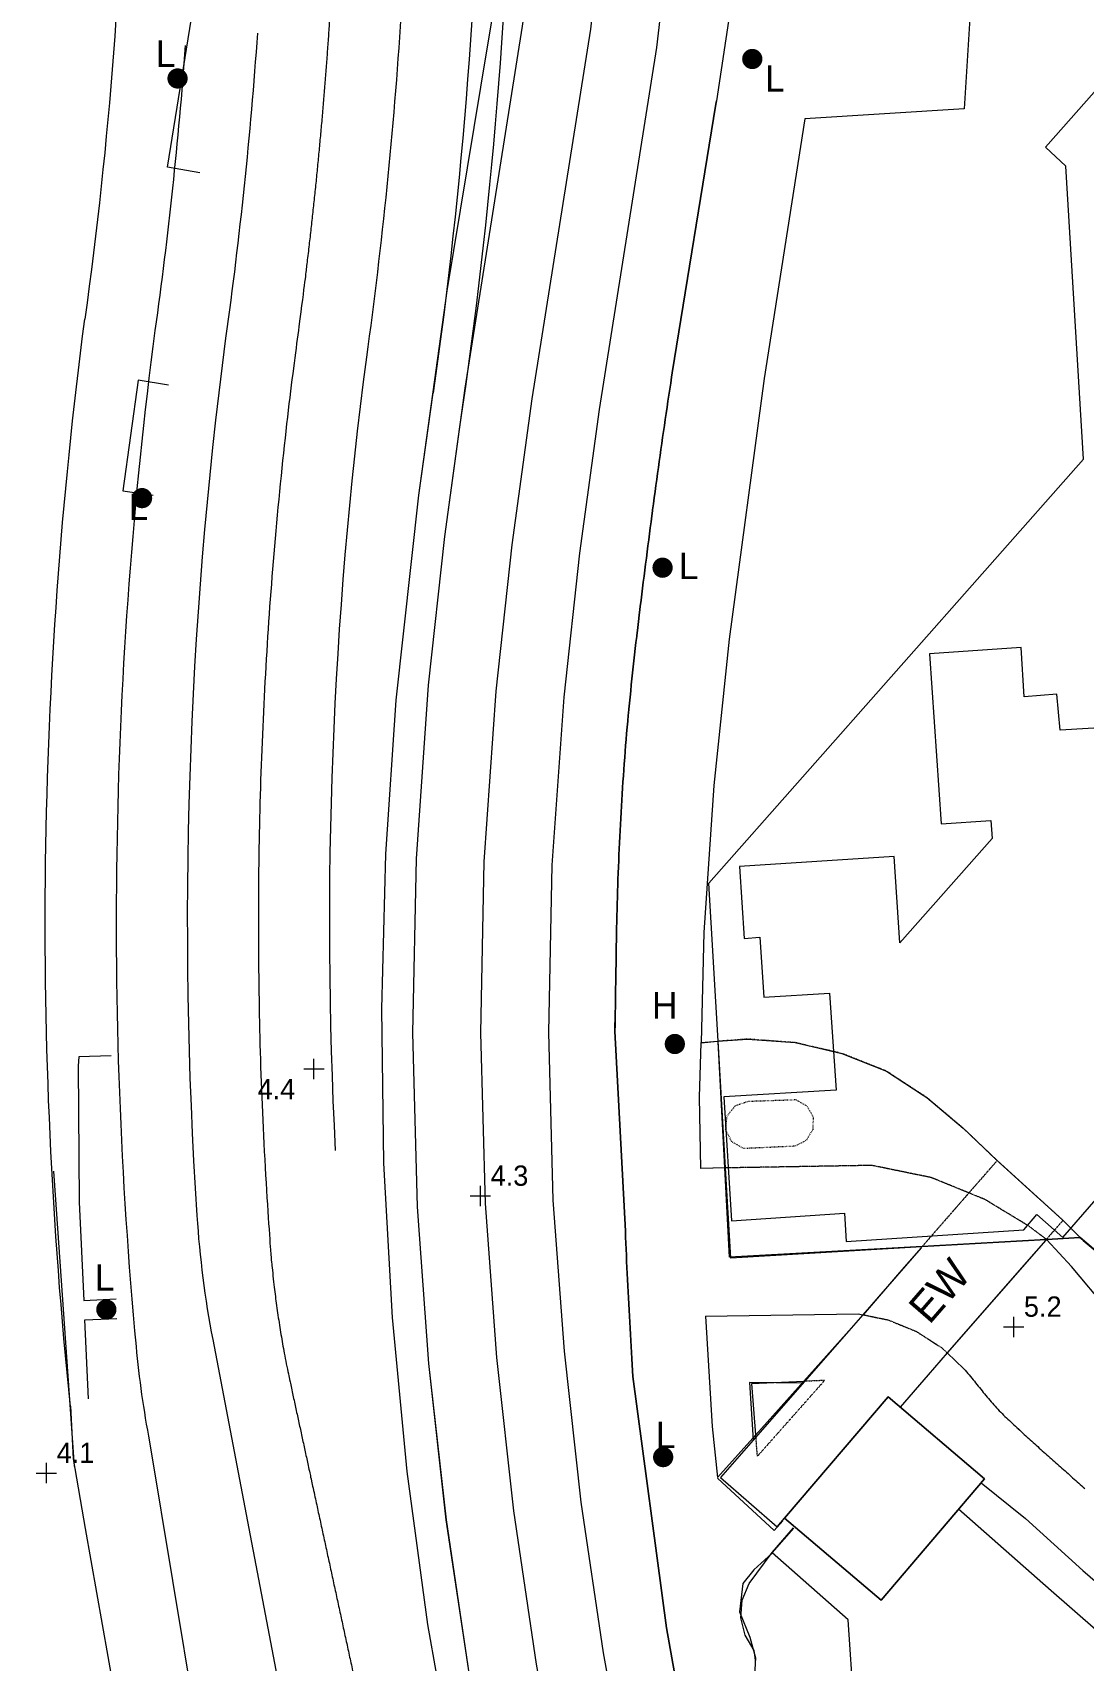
# Model space of a CAD drawing. Header units: millimetres. Extents: x 833924389 to 835767163, y 817400000 to 818811854.
# Drawn here: x 835333798 to 835385583, y 818084582 to 818164845 of the extents above; entities that cross this region are included whole.
import ezdxf
from ezdxf.enums import TextEntityAlignment as Align

# ---------------------------------------------------------------- set-up
doc = ezdxf.new("R2010")
doc.units = ezdxf.units.MM
doc.header["$LTSCALE"] = 10
doc.header["$MEASUREMENT"] = 0
doc.linetypes.add('11NW24D$0$DGN Style 5', pattern=[6.677139, 2.861631, -3.815508])
doc.linetypes.add('11nw24d$1$DGN Style 5', pattern=[1.174922, 0.503538, -0.671384])
doc.layers.add('01_Base_Plan', color=5, linetype='Continuous', lineweight=5)
doc.styles.add('11nw24d$0$Style-WORKING', font='WORKING.shx')
doc.styles.add('11nw24d$1$Style-ENGINEERING', font='ENGINEERING.shx')

# ---------------------------------------------------------------- blocks, each defined once
blk = doc.blocks.new('11nw24d$0$SPOTHT')
at = {"layer": '01_Base_Plan', "linetype": 'Continuous', "lineweight": 13}
for p, q in [((-0.5, 0), (0.5, 0)), ((0, -0.5), (0, 0.5))]:
    blk.add_line(p, q, dxfattribs=at)
blk = doc.blocks.new('11nw24d$0$UTILP')
at = {"layer": '01_Base_Plan', "linetype": 'Continuous', "lineweight": 13}
h = blk.add_hatch(color=256, dxfattribs=at)
edge = h.paths.add_edge_path()
edge.add_arc((0, 0), 0.5, 0, 360)

msp = doc.modelspace()

# ---------------------------------------------------------------- hatches: boundary and pattern name
at = {"layer": '01_Base_Plan', "linetype": 'Continuous'}
h = msp.add_hatch(color=256, dxfattribs=at)
edge = h.paths.add_edge_path()
edge.add_arc((835365448, 818114975), 500, 0, 360)

# ---------------------------------------------------------------- linework, layer by layer
msp.add_line((835367117, 818122911), (835385583, 818143804), dxfattribs=at)
msp.add_line((835367117, 818122911), (835385583, 818143804), dxfattribs=at)
at = {"layer": '01_Base_Plan'}
msp.add_line((835335870, 818094142), (835334852, 818108713), dxfattribs=at)
at = {"layer": '01_Base_Plan', "linetype": 'Continuous', "flags": 128}
for points in [[(835387046, 818215452), (835383137, 818215220), (835381010, 818181880), (835379712, 818161082), (835371860, 818160589), (835369850, 818147780), (835368120, 818134940), (835367370, 818127720), (835366880, 818120480), (835366739, 818115045), (835366739, 818115040)], [(835383137, 818215220), (835381010, 818181880), (835379712, 818161082), (835371860, 818160589), (835369850, 818147780), (835368120, 818134940), (835367370, 818127720), (835366880, 818120480), (835366739, 818115045), (835366739, 818115040), (835367557, 818115107)], [(835354610, 818078855), (835353279, 818086356), (835352252, 818093905), (835351530, 818101489), (835351115, 818109096), (835351008, 818116713), (835351208, 818124329), (835351716, 818131930), (835352839, 818142037), (835354229, 818152111), (835355886, 818162144), (835357499, 818171866), (835358739, 818181642), (835359605, 818191459), (835360094, 818201301), (835359857, 818213830)], [(835361373, 818212311), (835361564, 818204671), (835361421, 818197030), (835360995, 818188685), (835360155, 818180372), (835357919, 818165162), (835355096, 818147306), (835354095, 818140000), (835353298, 818132670), (835352697, 818124106), (835352514, 818115522), (835352750, 818106940), (835353317, 818099216), (835354172, 818091518), (835355312, 818083857)], [(835385583, 818143804), (835384710, 818158255), (835383709, 818159190), (835408187, 818186889), (835417158, 818178972), (835417347, 818178805), (835437342, 818201252), (835453688, 818202250)], [(835385583, 818143804), (835384710, 818158255), (835383709, 818159190), (835408187, 818186889), (835417158, 818178972), (835417347, 818178805)], [(835342037, 818157929), (835340449, 818158203), (835342560, 818171385), (835342964, 818173912), (835343485, 818177056), (835345059, 818176784)], [(835368698, 818169465), (835367499, 818161478), (835367474, 818161308), (835365321, 818148064), (835365289, 818147850), (835365244, 818147553), (835365199, 818147257), (835365154, 818146960), (835365110, 818146663), (835365065, 818146367), (835365021, 818146070), (835364977, 818145773), (835364933, 818145476), (835364890, 818145179), (835364847, 818144883), (835364804, 818144586), (835364761, 818144289), (835364719, 818143992), (835364677, 818143695), (835364635, 818143398), (835364594, 818143100), (835364553, 818142803), (835364513, 818142506), (835364473, 818142209), (835364433, 818141911), (835364394, 818141614), (835364355, 818141316), (835364348, 818141266), (835364315, 818141019), (835364276, 818140722), (835364237, 818140424), (835364199, 818140126), (835364160, 818139829), (835364121, 818139532), (835364083, 818139234), (835364044, 818138936), (835364006, 818138639), (835363968, 818138341), (835363931, 818138043), (835363893, 818137746), (835363856, 818137448), (835363819, 818137150), (835363782, 818136852), (835363746, 818136554), (835363709, 818136257), (835363694, 818136129), (835363674, 818135959), (835363638, 818135661), (835363603, 818135363), (835363574, 818135118), (835363568, 818135065), (835363534, 818134767), (835363500, 818134469), (835363466, 818134171), (835363433, 818133872), (835363400, 818133574), (835363368, 818133276), (835363336, 818132978), (835363304, 818132679), (835363274, 818132381), (835363243, 818132083), (835363213, 818131784), (835363184, 818131486), (835363164, 818131281), (835363155, 818131187), (835363128, 818130889), (835363101, 818130590), (835363074, 818130291), (835363049, 818129992), (835363025, 818129693), (835363001, 818129394), (835362978, 818129095), (835362956, 818128796), (835362934, 818128496), (835362913, 818128197), (835362893, 818127898), (835362873, 818127598), (835362854, 818127299), (835362836, 818126999), (835362818, 818126700), (835362801, 818126400), (835362784, 818126100), (835362768, 818125801), (835362753, 818125501), (835362738, 818125201), (835362723, 818124902), (835362709, 818124602), (835362695, 818124302), (835362681, 818124003), (835362668, 818123703), (835362656, 818123403), (835362645, 818123104), (835362635, 818122804), (835362625, 818122504), (835362616, 818122204), (835362608, 818121904), (835362600, 818121604), (835362593, 818121305), (835362586, 818121005), (835362580, 818120705), (835362574, 818120405), (835362568, 818120105), (835362563, 818119805), (835362558, 818119505), (835362554, 818119205), (835362549, 818118905), (835362544, 818118605), (835362540, 818118305), (835362535, 818118005), (835362531, 818117705), (835362526, 818117405), (835362521, 818117105), (835362516, 818116805), (835362511, 818116505), (835362505, 818116205), (835362500, 818115905), (835362493, 818115600), (835363015, 818105753), (835363025, 818105454), (835363036, 818105154), (835363047, 818104855), (835363060, 818104556), (835363073, 818104256), (835363087, 818103957), (835363101, 818103657), (835363116, 818103358), (835363132, 818103058), (835363148, 818102758), (835363164, 818102459), (835363181, 818102159), (835363198, 818101859), (835363215, 818101559), (835363232, 818101259), (835363249, 818100960), (835363266, 818100660), (835363284, 818100360), (835363301, 818100060), (835363317, 818099760), (835363334, 818099461), (835363350, 818099161), (835363380, 818098586), (835365043, 818086192), (835366142, 818079992)], [(835443696, 818168612), (835427570, 818167674), (835426284, 818168785), (835395721, 818134266), (835397438, 818132757), (835398345, 818117446), (835388882, 818106741), (835386740, 818104318), (835385425, 818105434), (835383760, 818105340), (835383754, 818105340), (835377640, 818104995), (835368145, 818104459), (835367911, 818108865), (835367581, 818115080), (835367579, 818115108), (835367117, 818122911)], [(835340497, 818147456), (835339005, 818147705), (835338253, 818142254), (835339747, 818142030)], [(835395721, 818134266), (835397438, 818132757), (835398345, 818117446), (835386719, 818104295), (835385570, 818105283), (835385412, 818105419), (835383780, 818105324), (835383739, 818105322), (835377616, 818104967), (835368211, 818104421), (835367948, 818108866), (835367579, 818115108), (835367117, 818122911), (835385583, 818143804)], [(835389131, 818130731), (835384430, 818130452), (835384279, 818132216), (835382670, 818132099), (835382518, 818134524), (835378005, 818134216), (835378565, 818125836), (835381015, 818125995), (835381089, 818125106), (835376534, 818119959), (835376250, 818124221), (835368636, 818123723), (835368865, 818120183), (835369642, 818120246), (835369827, 818117277), (835373062, 818117481), (835373397, 818112704), (835367855, 818112370), (835368235, 818106251), (835373811, 818106631), (835373896, 818105234), (835382649, 818105814), (835383293, 818106570), (835384565, 818105442), (835387418, 818108701)], [(835367557, 818115107), (835369031, 818115219), (835371383, 818115042), (835373680, 818114512), (835375872, 818113642), (835377689, 818112455), (835377870, 818112337), (835379662, 818110828), (835381328, 818109224), (835384576, 818106282), (835385570, 818105283)], [(835367967, 818108866), (835367948, 818108866), (835366726, 818108845), (835366670, 818112360), (835366739, 818115040)], [(835366726, 818108845), (835366670, 818112360), (835366739, 818115040)], [(835366739, 818115040), (835366739, 818115045), (835367557, 818115107)], [(835366739, 818115040), (835366739, 818115045), (835367557, 818115107)], [(835337667, 818114384), (835336070, 818114345), (835336050, 818113892), (835336088, 818107172), (835336321, 818102329), (835337910, 818102406)], [(835367967, 818108866), (835367948, 818108866), (835367911, 818108865), (835366726, 818108845)], [(835377586, 818104932), (835374706, 818101629), (835367702, 818093597)], [(835377605, 818104954), (835377586, 818104932), (835376515, 818103704)], [(835383728, 818105309), (835382308, 818103681), (835378873, 818099741), (835377934, 818098665), (835376549, 818097076)], [(835377605, 818104954), (835377586, 818104932)], [(835383728, 818105309), (835378873, 818099741), (835377934, 818098665)], [(835386787, 818101864), (835384990, 818104004), (835383780, 818105324), (835383779, 818105326)], [(835386787, 818101864), (835384990, 818104004), (835383781, 818105324), (835383779, 818105326)], [(835385570, 818105283), (835386742, 818104321), (835397672, 818094421), (835399555, 818094544)], [(835376522, 818103704), (835374723, 818101626), (835371802, 818098357), (835369438, 818095711), (835367552, 818093599)], [(835366962, 818101548), (835374483, 818101675), (835374706, 818101629), (835374723, 818101626)], [(835366962, 818101548), (835374483, 818101675), (835374706, 818101629), (835374723, 818101626)], [(835366962, 818101548), (835367290, 818096120), (835367552, 818093599)], [(835366962, 818101548), (835367290, 818096120), (835367552, 818093599)], [(835336554, 818097475), (835336367, 818101370), (835337954, 818101447)], [(835378843, 818099769), (835378873, 818099741), (835379697, 818098962), (835379762, 818098886), (835379827, 818098810), (835379891, 818098733), (835379955, 818098656), (835380019, 818098578), (835380082, 818098501), (835380145, 818098423), (835380208, 818098345), (835380271, 818098267), (835380334, 818098189), (835380397, 818098110), (835380460, 818098032), (835380522, 818097954), (835380585, 818097876), (835380649, 818097798), (835380712, 818097721), (835380776, 818097643), (835380839, 818097566), (835380904, 818097489), (835380968, 818097413), (835381033, 818097337), (835381099, 818097262), (835381165, 818097187), (835381232, 818097112), (835381299, 818097038), (835381367, 818096965), (835381435, 818096893), (835381505, 818096821), (835381575, 818096750), (835381646, 818096680), (835381718, 818096611), (835381790, 818096542), (835381863, 818096474), (835381936, 818096406), (835382009, 818096338), (835382082, 818096270), (835382156, 818096202), (835382229, 818096134), (835382302, 818096066), (835382375, 818095998), (835382449, 818095930), (835382522, 818095863), (835382596, 818095795), (835382670, 818095728), (835382743, 818095660), (835382817, 818095593), (835382891, 818095525), (835382965, 818095458), (835383038, 818095391), (835383112, 818095324), (835383186, 818095256), (835383260, 818095189), (835383335, 818095122), (835383409, 818095055), (835383483, 818094988), (835383557, 818094922), (835383632, 818094855), (835383706, 818094788), (835383780, 818094721), (835383855, 818094654), (835383929, 818094588), (835384004, 818094521), (835384078, 818094455), (835384153, 818094388), (835384228, 818094322), (835384302, 818094255), (835384377, 818094189), (835384452, 818094122), (835384527, 818094056), (835384601, 818093990), (835384676, 818093923), (835384751, 818093857), (835384826, 818093791), (835384901, 818093725), (835384976, 818093659), (835385051, 818093592), (835385126, 818093526), (835385201, 818093460), (835385277, 818093394), (835385352, 818093328), (835385427, 818093262), (835385502, 818093196), (835385577, 818093130), (835385653, 818093065)], [(835378843, 818099769), (835378873, 818099741), (835379697, 818098962), (835379762, 818098886), (835379827, 818098810), (835379891, 818098733), (835379955, 818098656), (835380019, 818098578), (835380082, 818098501), (835380145, 818098423), (835380208, 818098345), (835380271, 818098267), (835380334, 818098189), (835380397, 818098111), (835380460, 818098032), (835380522, 818097954), (835380585, 818097876), (835380649, 818097798), (835380712, 818097721), (835380776, 818097643), (835380840, 818097566), (835380904, 818097489), (835380968, 818097413), (835381033, 818097337), (835381099, 818097262), (835381165, 818097187), (835381232, 818097112), (835381299, 818097038), (835381367, 818096965), (835381435, 818096893), (835381505, 818096821), (835381575, 818096750), (835381646, 818096680), (835381718, 818096611), (835381790, 818096542), (835381863, 818096474), (835381936, 818096406), (835382009, 818096338), (835382082, 818096270), (835382156, 818096202), (835382229, 818096134), (835382302, 818096066), (835382376, 818095998), (835382449, 818095930), (835382522, 818095863), (835382596, 818095795), (835382670, 818095728), (835382743, 818095660), (835382817, 818095593), (835382891, 818095525), (835382965, 818095458), (835383039, 818095391), (835383112, 818095324), (835383186, 818095257), (835383261, 818095189), (835383335, 818095122), (835383409, 818095055), (835383483, 818094988), (835383557, 818094921), (835383632, 818094855), (835383706, 818094788), (835383780, 818094721), (835383855, 818094654), (835383929, 818094588), (835384004, 818094521), (835384078, 818094455), (835384153, 818094388), (835384228, 818094322), (835384302, 818094255), (835384377, 818094189), (835384452, 818094122), (835384527, 818094056), (835384602, 818093990), (835384676, 818093923), (835384751, 818093857), (835384826, 818093791), (835384901, 818093725), (835384976, 818093659), (835385051, 818093592), (835385126, 818093526), (835385202, 818093460), (835385277, 818093394), (835385352, 818093328), (835385427, 818093262), (835385502, 818093196), (835385577, 818093130), (835385653, 818093065)], [(835369438, 818095711), (835369250, 818098240), (835371802, 818098357)], [(835377934, 818098665), (835376549, 818097076)], [(835371712, 818098246), (835369121, 818098281), (835369310, 818095444)], [(835370857, 818091600), (835375954, 818097583), (835380712, 818093530), (835375615, 818087547), (835370857, 818091600)], [(835370857, 818091600), (835375615, 818087547), (835380712, 818093530), (835375954, 818097583), (835370857, 818091600)], [(835367553, 818093561), (835370339, 818090992), (835370774, 818091471)], [(835367702, 818093597), (835370485, 818091170)], [(835380548, 818093344), (835382730, 818091583), (835385547, 818089011), (835387358, 818087452), (835386579, 818086544), (835386191, 818086092), (835383998, 818088006), (835379430, 818092040)], [(835369430, 818084577), (835369422, 818084626), (835369413, 818084675), (835369403, 818084724), (835369360, 818085065), (835368910, 818085828), (835368700, 818086683), (835368769, 818087561), (835369110, 818088373), (835370249, 818089903), (835371300, 818091127)], [(835370485, 818091170), (835370857, 818091600)], [(835384406, 818082889), (835374273, 818082446), (835373994, 818086583), (835370241, 818089894), (835371314, 818091101)], [(835370250, 818089878), (835369340, 818089048), (835368801, 818088372), (835368633, 818086971), (835369148, 818085734), (835369429, 818084706), (835369368, 818083845), (835369460, 818083132), (835369901, 818082062), (835370104, 818081262), (835370219, 818080475)]]:
    msp.add_lwpolyline(points, dxfattribs=at)
at = {"layer": '01_Base_Plan', "flags": 128}
for points in [[(835365430, 818210942, -0.071556), (835365684, 818173868), (835364537, 818164116), (835361714, 818146260), (835360746, 818139184), (835359973, 818132073), (835359392, 818123800), (835359216, 818115543), (835359443, 818107278), (835359990, 818099831), (835360816, 818092381), (835361923, 818084951), (835367454, 818054602), (835370624, 818037195), (835373045, 818024582), (835375285, 818012886), (835377674, 818000131)], [(835359873, 818209532, -0.009166), (835360365, 818205051), (835360365, 818205051, -0.064664), (835362472, 818179594), (835362472, 818179594, -0.018788), (835361286, 818165006), (835361286, 818165006), (835358405, 818146783), (835357420, 818139592), (835356635, 818132372), (835356044, 818123953), (835355865, 818115532), (835356097, 818107109), (835356653, 818099523), (835357494, 818091950), (835358617, 818084404), (835364159, 818054002), (835367353, 818036602), (835369778, 818023949), (835372009, 818012264), (835373628, 818003380)], [(835351949, 818165673, -0.018558), (835350248, 818148832), (835350248, 818148832, 0.045792), (835348717, 818109730)], [(835341324, 818164207, -0.016248), (835339830, 818150148), (835339830, 818150148, 0.056048), (835338897, 818100054), (835338897, 818100054, 0.023737), (835339562, 818095356), (835349760, 818033821)], [(835344877, 818164821, -0.017117), (835343311, 818149769), (835343311, 818149769, 0.049054), (835341894, 818106516), (835341894, 818106516, 0.030853), (835342675, 818100401), (835342675, 818100401), (835346645, 818079608)]]:
    msp.add_lwpolyline(points, format="xyb", dxfattribs=at)
for points in [[(835371446, 818198313), (835371364, 818196963), (835371164, 818194589), (835370997, 818190958), (835370766, 818187331), (835370471, 818183709), (835370114, 818180092), (835369694, 818176482), (835368698, 818169465), (835367499, 818161478)], [(835368698, 818169465), (835367499, 818161478)], [(835366142, 818079991), (835365043, 818086192), (835363380, 818098586), (835363350, 818099161), (835363334, 818099461), (835363317, 818099760), (835363300, 818100060), (835363283, 818100360), (835363266, 818100660), (835363249, 818100960), (835363232, 818101259), (835363215, 818101559), (835363198, 818101859), (835363181, 818102159), (835363164, 818102459), (835363148, 818102758), (835363132, 818103058), (835363116, 818103358), (835363101, 818103657), (835363087, 818103957), (835363073, 818104256), (835363060, 818104556), (835363047, 818104855), (835363036, 818105154), (835363025, 818105453), (835363015, 818105753), (835362493, 818115600), (835362499, 818115905), (835362505, 818116205), (835362511, 818116505), (835362516, 818116805), (835362521, 818117105), (835362526, 818117405), (835362531, 818117705), (835362535, 818118005), (835362540, 818118305), (835362544, 818118605), (835362549, 818118905), (835362553, 818119205), (835362558, 818119505), (835362563, 818119805), (835362568, 818120105), (835362574, 818120405), (835362580, 818120705), (835362586, 818121005), (835362593, 818121305), (835362600, 818121604), (835362608, 818121904), (835362616, 818122204), (835362625, 818122504), (835362635, 818122804), (835362645, 818123104), (835362656, 818123403), (835362668, 818123703), (835362681, 818124003), (835362695, 818124302), (835362709, 818124602), (835362723, 818124902), (835362737, 818125201), (835362753, 818125501), (835362768, 818125801), (835362784, 818126100), (835362801, 818126400), (835362818, 818126700), (835362836, 818126999), (835362854, 818127299), (835362873, 818127598), (835362893, 818127898), (835362913, 818128197), (835362934, 818128496), (835362956, 818128796), (835362978, 818129095), (835363001, 818129394), (835363025, 818129693), (835363049, 818129992), (835363074, 818130291), (835363101, 818130590), (835363127, 818130889), (835363155, 818131187), (835363164, 818131281), (835363184, 818131486), (835363213, 818131784), (835363243, 818132083), (835363273, 818132381), (835363304, 818132679), (835363336, 818132978), (835363368, 818133276), (835363400, 818133574), (835363433, 818133872), (835363466, 818134171), (835363500, 818134469), (835363534, 818134767), (835363568, 818135065), (835363574, 818135118), (835363603, 818135363), (835363638, 818135661), (835363674, 818135959), (835363694, 818136128), (835363709, 818136257), (835363746, 818136554), (835363782, 818136852), (835363819, 818137150), (835363856, 818137448), (835363893, 818137746), (835363931, 818138043), (835363968, 818138341), (835364006, 818138639), (835364044, 818138936), (835364083, 818139234), (835364121, 818139531), (835364160, 818139829), (835364198, 818140127), (835364237, 818140424), (835364276, 818140722), (835364315, 818141019), (835364348, 818141266), (835364355, 818141316), (835364394, 818141614), (835364433, 818141911), (835364473, 818142209), (835364513, 818142506), (835364553, 818142803), (835364594, 818143100), (835364635, 818143397), (835364677, 818143695), (835364719, 818143992), (835364761, 818144289), (835364804, 818144586), (835364847, 818144882), (835364890, 818145179), (835364933, 818145476), (835364977, 818145773), (835365021, 818146070), (835365065, 818146367), (835365110, 818146663), (835365154, 818146960), (835365199, 818147257), (835365244, 818147553), (835365289, 818147850), (835365321, 818148063), (835367474, 818161308), (835367499, 818161478)], [(835366142, 818079991), (835365043, 818086192), (835363380, 818098586), (835363350, 818099161), (835363334, 818099461), (835363317, 818099760), (835363300, 818100060), (835363283, 818100360), (835363266, 818100660), (835363249, 818100960), (835363232, 818101259), (835363215, 818101559), (835363198, 818101859), (835363181, 818102159), (835363164, 818102459), (835363148, 818102758), (835363132, 818103058), (835363116, 818103358), (835363101, 818103657), (835363087, 818103957), (835363073, 818104256), (835363060, 818104556), (835363047, 818104855), (835363036, 818105154), (835363025, 818105453), (835363015, 818105753), (835362493, 818115600), (835362499, 818115905), (835362505, 818116205), (835362511, 818116505), (835362516, 818116805), (835362521, 818117105), (835362526, 818117405), (835362531, 818117705), (835362535, 818118005), (835362540, 818118305), (835362544, 818118605), (835362549, 818118905), (835362553, 818119205), (835362558, 818119505), (835362563, 818119805), (835362568, 818120105), (835362574, 818120405), (835362580, 818120705), (835362586, 818121005), (835362593, 818121305), (835362600, 818121604), (835362608, 818121904), (835362616, 818122204), (835362625, 818122504), (835362635, 818122804), (835362645, 818123104), (835362656, 818123403), (835362668, 818123703), (835362681, 818124003), (835362695, 818124302), (835362709, 818124602), (835362723, 818124902), (835362737, 818125201), (835362753, 818125501), (835362768, 818125801), (835362784, 818126100), (835362801, 818126400), (835362818, 818126700), (835362836, 818126999), (835362854, 818127299), (835362873, 818127598), (835362893, 818127898), (835362913, 818128197), (835362934, 818128496), (835362956, 818128796), (835362978, 818129095), (835363001, 818129394), (835363025, 818129693), (835363049, 818129992), (835363074, 818130291), (835363101, 818130590), (835363127, 818130889), (835363155, 818131187), (835363164, 818131281), (835363184, 818131486), (835363213, 818131784), (835363243, 818132083), (835363273, 818132381), (835363304, 818132679), (835363336, 818132978), (835363368, 818133276), (835363400, 818133574), (835363433, 818133872), (835363466, 818134171), (835363500, 818134469), (835363534, 818134767), (835363568, 818135065), (835363574, 818135118), (835363603, 818135363), (835363638, 818135661), (835363674, 818135959), (835363694, 818136128), (835363709, 818136257), (835363746, 818136554), (835363782, 818136852), (835363819, 818137150), (835363856, 818137448), (835363893, 818137746), (835363931, 818138043), (835363968, 818138341), (835364006, 818138639), (835364044, 818138936), (835364083, 818139234), (835364121, 818139531), (835364160, 818139829), (835364198, 818140127), (835364237, 818140424), (835364276, 818140722), (835364315, 818141019), (835364348, 818141266), (835364355, 818141316), (835364394, 818141614), (835364433, 818141911), (835364473, 818142209), (835364513, 818142506), (835364553, 818142803), (835364594, 818143100), (835364635, 818143397), (835364677, 818143695), (835364719, 818143992), (835364761, 818144289), (835364804, 818144586), (835364847, 818144882), (835364890, 818145179), (835364933, 818145476), (835364977, 818145773), (835365021, 818146070), (835365065, 818146367), (835365110, 818146663), (835365154, 818146960), (835365199, 818147257), (835365244, 818147553), (835365289, 818147850), (835365321, 818148063), (835367474, 818161308), (835367499, 818161478)], [(835354610, 818078855), (835353279, 818086356), (835352252, 818093905), (835351530, 818101489), (835351115, 818109096), (835351008, 818116713), (835351208, 818124329), (835351716, 818131930), (835352839, 818142037), (835353534, 818147074)], [(835354836, 818145409), (835354095, 818140001), (835353298, 818132670), (835352697, 818124106), (835352514, 818115522), (835352750, 818106940), (835353317, 818099216), (835354171, 818091518), (835355312, 818083857), (835360863, 818053401)], [(835335671, 818097112), (835335806, 818094515), (835336395, 818091090), (835342540, 818056384), (835347891, 818025061)]]:
    msp.add_lwpolyline(points, dxfattribs=at)
at = {"layer": '01_Base_Plan', "linetype": '11NW24D$0$DGN Style 5', "flags": 128}
for points in [[(835377689, 818112455), (835375872, 818113642), (835373680, 818114512), (835371383, 818115042), (835369031, 818115219), (835367579, 818115108)], [(835369056, 818112154), (835371404, 818112234), (835371948, 818111927), (835372260, 818111386), (835372252, 818110761), (835371927, 818110228), (835371375, 818109935), (835368831, 818109819), (835368257, 818110155), (835367953, 818110748), (835368017, 818111410), (835368428, 818111934), (835369056, 818112154)], [(835385570, 818105283), (835384576, 818106282), (835381328, 818109224), (835379662, 818110828), (835377870, 818112337), (835377689, 818112455)], [(835377386, 818108531), (835375163, 818108988), (835367967, 818108866)], [(835381328, 818109224), (835379939, 818107631), (835377616, 818104967), (835377605, 818104954)], [(835383779, 818105326), (835383757, 818105342), (835382892, 818105998), (835380728, 818107310), (835379939, 818107631), (835378084, 818108388), (835377386, 818108531)], [(835384576, 818106282), (835383757, 818105342), (835383739, 818105322), (835383728, 818105309)], [(835374723, 818101626), (835375954, 818101373), (835377344, 818100806), (835377833, 818100491)], [(835377833, 818100491), (835378606, 818099993), (835378843, 818099769)]]:
    msp.add_lwpolyline(points, dxfattribs=at)
at = {"layer": '01_Base_Plan', "linetype": '11nw24d$1$DGN Style 5', "flags": 128}
for points in [[(835383779, 818105326), (835383760, 818105340), (835383757, 818105342), (835382892, 818105998), (835380728, 818107310), (835379939, 818107631), (835378084, 818108388), (835377386, 818108531), (835375163, 818108988), (835367967, 818108866)], [(835381328, 818109224), (835379939, 818107631), (835377640, 818104995), (835377616, 818104966), (835377605, 818104954)], [(835384576, 818106282), (835383757, 818105342), (835383755, 818105340), (835383739, 818105322), (835383728, 818105309)], [(835374723, 818101626), (835375954, 818101373), (835377344, 818100806), (835377833, 818100491), (835378606, 818099993), (835378843, 818099769)], [(835371802, 818098357), (835372841, 818098404), (835369517, 818094649), (835369438, 818095711)]]:
    msp.add_lwpolyline(points, dxfattribs=at)
at = {"layer": '01_Base_Plan', "extrusion": (0, 0, -1)}
for centre, radius, start, end in [((-835124318, 818180161), 231591, 172.81612, 188.21395), ((-835124318, 818180161), 233123, 172.81612, 188.57325), ((-835124318, 818180161), 214091, 173.76136, 187.90766), ((-835562512, 818120940), 228089, 354.00258, 7.49882)]:
    msp.add_arc(centre, radius, start, end, dxfattribs=at)
at = {"layer": '01_Base_Plan'}
msp.add_rational_spline([(835348435, 818165561), (835347903, 818157401), (835346779, 818149301), (835343894, 818127355), (835345488, 818105279), (835345742, 818101753), (835346490, 818098298), (835348190, 818090448), (835349889, 818082599), (835351844, 818073569), (835353453, 818064470)], [1, 0.999337817891, 1, 0.994865845712, 1, 0.997510065611, 1, 1, 1, 0.999817750775, 1], degree=2, knots=[0, 0, 0, 0.2, 0.2, 0.4, 0.4, 0.6, 0.6, 0.8, 0.8, 1, 1, 1], dxfattribs=at)

# ---------------------------------------------------------------- block references
at = {"layer": '01_Base_Plan', "linetype": 'Continuous', "xscale": 1000, "yscale": 1000, "zscale": 1000}
for name, p in [('11nw24d$0$UTILP', (835369265, 818163541)), ('11nw24d$0$UTILP', (835340942, 818162581)), ('11nw24d$0$UTILP', (835339194, 818141890)), ('11nw24d$0$UTILP', (835364844, 818138459)), ('11nw24d$0$SPOTHT', (835347661, 818113748, 4400)), ('11nw24d$0$SPOTHT', (835355870, 818107485, 4300)), ('11nw24d$0$UTILP', (835337434, 818101882)), ('11nw24d$0$SPOTHT', (835382149, 818101028, 5200)), ('11nw24d$0$UTILP', (835364873, 818094607)), ('11nw24d$0$SPOTHT', (835334483, 818093820, 4100))]:
    msp.add_blockref(name, p, dxfattribs=at)

# ---------------------------------------------------------------- texts
at = {"layer": '01_Base_Plan', "linetype": 'Continuous'}
for s, height, style, p in [('L', 1300, '11nw24d$0$Style-WORKING', (835339876, 818163153)), ('L', 1300, '11nw24d$0$Style-WORKING', (835369892, 818161935)), ('L', 1300, '11nw24d$0$Style-WORKING', (835338534, 818140810)), ('L', 1300, '11nw24d$0$Style-WORKING', (835365648, 818137897)), ('H', 1300, '11nw24d$0$Style-WORKING', (835364322, 818116231)), ('4.3', 1000, '11nw24d$1$Style-ENGINEERING', (835356370, 818107985, 4300)), ('L', 1300, '11nw24d$0$Style-WORKING', (835336866, 818102810)), ('5.2', 1000, '11nw24d$1$Style-ENGINEERING', (835382649, 818101528, 5200)), ('L', 1300, '11nw24d$0$Style-WORKING', (835364516, 818095051)), ('4.1', 1000, '11nw24d$1$Style-ENGINEERING', (835334983, 818094320, 4100))]:
    msp.add_text(s, height=height, dxfattribs=dict(at, style=style)).set_placement(p)
at = {"layer": '01_Base_Plan', "linetype": 'Continuous', "style": '11nw24d$1$Style-ENGINEERING'}
msp.add_text('4.4', height=1000, dxfattribs=at).set_placement((835346744, 818113248, 4400), align=Align.TOP_RIGHT)
at = {"layer": '01_Base_Plan', "linetype": 'Continuous', "style": '11nw24d$0$Style-WORKING'}
msp.add_text('EW', height=1500, rotation=49.06219, dxfattribs=at).set_placement((835377992, 818101100))

doc.saveas('drawing.dxf')
